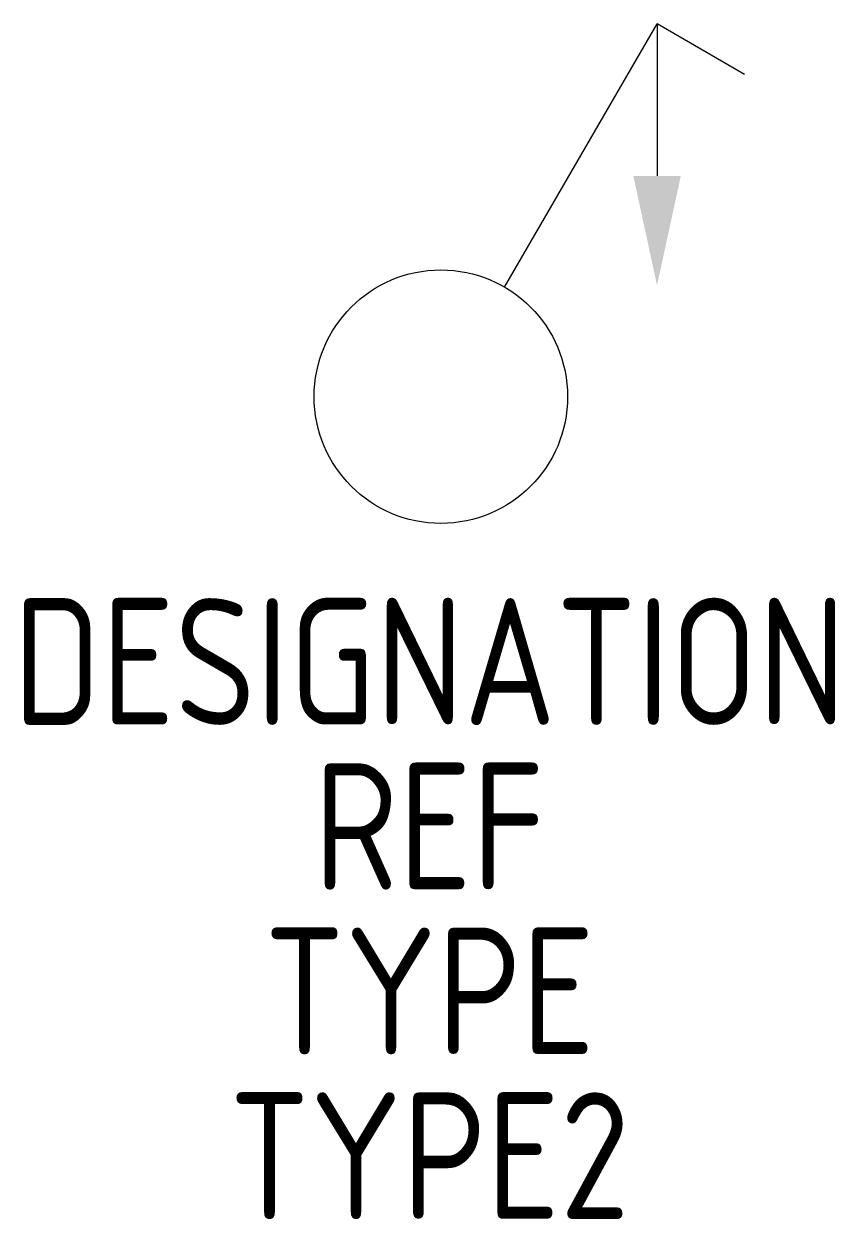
# Model space of a CAD drawing. Header units: millimetres. Extents: x -8.2 to 7.8, y -16.2 to 7.4.
import ezdxf
from ezdxf.enums import TextEntityAlignment as Align

# ---------------------------------------------------------------- set-up
doc = ezdxf.new("R2010")
doc.units = ezdxf.units.MM
for name, color, linetype in [('SYMB_FIL_FIN', 1, 'Continuous'), ('SYMB_TXT_NOM', 3, 'Continuous'), ('SYMBOLE', 3, 'Continuous')]:
    doc.layers.add(name, color=color, linetype=linetype)
doc.styles.add('NET2_5', font='isocp.shx', dxfattribs={"width": 0.9, "height": 2.5})

msp = doc.modelspace()

# ---------------------------------------------------------------- linework, layer by layer
at = {"layer": 'SYMB_FIL_FIN'}
msp.add_line((4.263, 7.354), (4.263, 4.354), dxfattribs=at)
msp.add_solid([(3.795, 4.354), (4.732, 4.354), (4.263, 2.197)], dxfattribs=at)
at = {"layer": 'SYMBOLE'}
for p in [(1.254, 2.163), (5.988, 6.358)]:
    msp.add_line(p, (4.263, 7.354), dxfattribs=at)
msp.add_circle((0, 0), 2.5, dxfattribs=at)

# ---------------------------------------------------------------- texts
at = {"layer": 'SYMB_TXT_NOM', "style": 'NET2_5', "width": 0.9, "flags": 8}
for tag, text, p in [('DESIGNATION', 'S?', (-0.225, -6.474)), ('REF', '', (-0.225, -9.724)), ('TYPE', '', (-0.225, -12.974)), ('TYPE2', '', (-0.225, -16.224))]:
    msp.add_attdef(tag, text=text, height=2.5, dxfattribs=at).set_placement(p, align=Align.CENTER)

doc.saveas('drawing.dxf')
